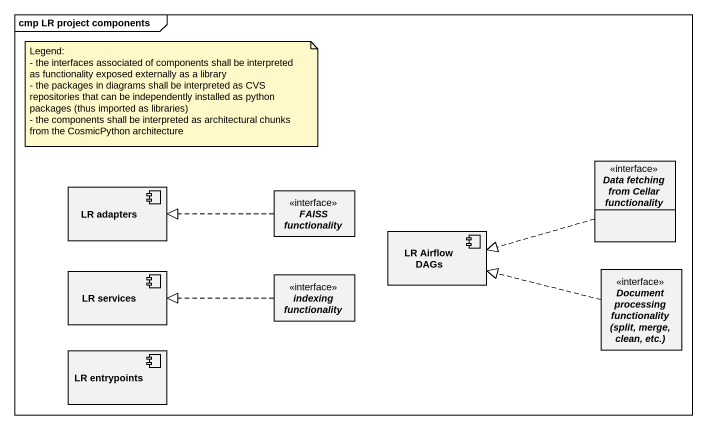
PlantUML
@startuml
mainframe cmp LR project components
allowmixing
hide circle
hide empty members
interface "Data fetching from Cellar functionality" as Data_fetching_from_Cellar
component "LR adapters" as LR_adapters
interface "FAISS functionality" as FAISS_functionality
component "LR Airflow DAGs" as LR_Airflow_DAGs
component "LR services" as LR_services
interface "indexing functionality" as indexing_functionality
interface "Document processing functionality (split, merge, clean, etc.)" as Document_processing
component "LR entrypoints" as LR_entrypoints
Data_fetching_from_Cellar .left.|> LR_Airflow_DAGs
FAISS_functionality .left.|> LR_adapters
indexing_functionality .left.|> LR_services
Document_processing .left.|> LR_Airflow_DAGs
note as N1
  Legend:
  - the interfaces associated of components shall be interpreted as functionality exposed externally as a library
  - the packages in diagrams shall be interpreted as CVS repositories that can be independently installed as python packages (thus imported as libraries)
  - the components shall be interpreted as architectural chunks from the CosmicPython architecture
end note
@enduml
